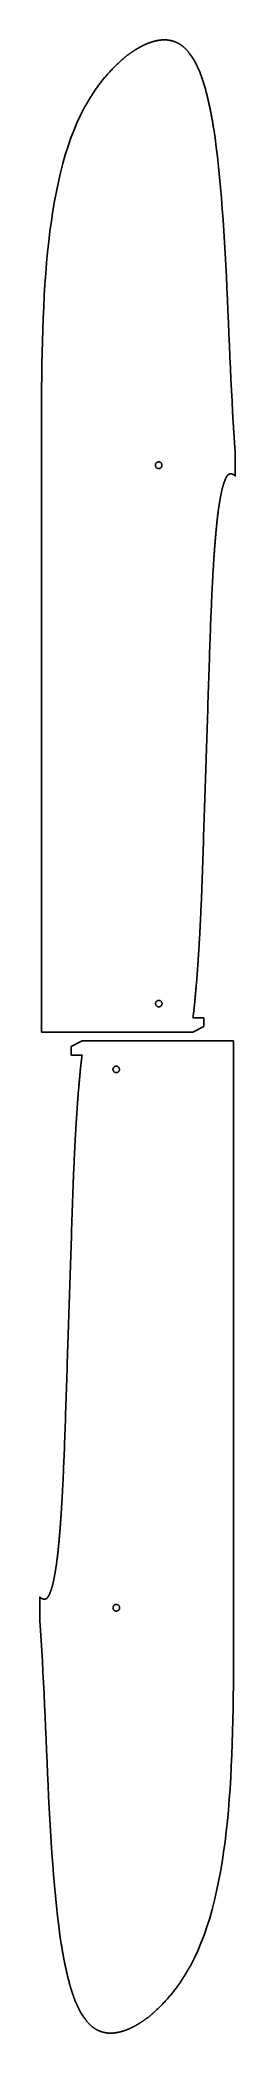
# Model space of a CAD drawing. Extents: x 0 to 91, y 0 to 925.
import ezdxf

# ---------------------------------------------------------------- set-up
doc = ezdxf.new("R2010")
doc.units = 0
doc.layers.get('0').update_dxf_attribs({"linetype": 'CONTINUOUS'})

msp = doc.modelspace()

# ---------------------------------------------------------------- linework, layer by layer
at = {"color": 0}
for points in [[(80.8096, 883.356), (81.4387, 879.144), (82.0274, 874.792), (82.5772, 870.307), (83.0907, 865.701), (83.5699, 860.981), (84.0169, 856.157), (84.4342, 851.239), (84.8236, 846.235), (85.1878, 841.156), (85.5285, 836.008), (85.8479, 830.804), (86.1486, 825.553), (86.4324, 820.261), (86.7017, 814.94), (86.9585, 809.599), (87.2051, 804.247), (87.4438, 798.893), (87.6764, 793.546), (87.9056, 788.217), (88.1332, 782.912), (88.3615, 777.644), (88.5928, 772.421), (88.8292, 767.251), (89.0726, 762.144), (89.3258, 757.111), (89.5906, 752.16), (89.869, 747.299), (90.1636, 742.537), (90.4764, 737.887), (90.8096, 733.356), (90.8096, 722.386), (90.7904, 722.401), (90.7712, 722.417), (90.7329, 722.446), (90.7139, 722.461), (90.6947, 722.475), (90.6756, 722.49), (90.6564, 722.506), (90.6372, 722.519), (90.5796, 722.564), (90.5411, 722.593), (90.5218, 722.608), (90.4832, 722.636), (90.4444, 722.665), (90.425, 722.679), (90.4056, 722.694), (90.3861, 722.708), (90.3665, 722.722), (90.3471, 722.736), (90.3275, 722.75), (90.3079, 722.764), (90.2882, 722.778), (90.2685, 722.792), (90.2488, 722.806), (90.229, 722.818), (90.2094, 722.832), (90.19, 722.844), (90.1703, 722.858), (90.1507, 722.871), (90.131, 722.883), (90.1111, 722.897), (90.0914, 722.91), (90.0714, 722.922), (90.0515, 722.935), (90.0315, 722.946), (90.0114, 722.958), (89.9913, 722.971), (89.971, 722.982), (89.9507, 722.994), (89.9303, 723.006), (89.9099, 723.017), (89.8893, 723.028), (89.8686, 723.039), (89.8479, 723.05), (89.8271, 723.061), (89.8061, 723.071), (89.7851, 723.082), (89.764, 723.092), (89.7428, 723.101), (89.7214, 723.111), (89.7, 723.121), (89.6785, 723.131), (89.6568, 723.139), (89.635, 723.149), (89.6131, 723.157), (89.591, 723.165), (89.5674, 723.175), (89.5435, 723.183), (89.5194, 723.192), (89.4953, 723.2), (89.471, 723.207), (89.4465, 723.215), (89.4221, 723.222), (89.3974, 723.229), (89.3726, 723.236), (89.3478, 723.243), (89.3228, 723.25), (89.2978, 723.256), (89.2726, 723.262), (89.2474, 723.268), (89.2219, 723.274), (89.1967, 723.281), (89.1711, 723.286), (89.1456, 723.292), (89.12, 723.296), (89.0943, 723.301), (89.0686, 723.307), (89.0428, 723.313), (89.0169, 723.317), (88.9911, 723.322), (88.9653, 723.326), (88.9393, 723.332), (88.9135, 723.336), (88.8874, 723.342), (88.8615, 723.346), (88.8096, 723.356), (88.7881, 723.354), (88.7453, 723.353), (88.7025, 723.35), (88.6811, 723.349), (88.6597, 723.347), (88.6385, 723.347), (88.6172, 723.346), (88.596, 723.344), (88.5747, 723.343), (88.5536, 723.34), (88.5325, 723.339), (88.5114, 723.338), (88.4904, 723.335), (88.4694, 723.333), (88.4486, 723.331), (88.4278, 723.328), (88.4071, 723.325), (88.3864, 723.322), (88.3658, 723.319), (88.3454, 723.317), (88.325, 723.313), (88.3047, 723.31), (88.2844, 723.306), (88.2644, 723.301), (88.2444, 723.297), (88.2244, 723.292), (88.2047, 723.287), (88.1851, 723.282), (88.1671, 723.276), (88.1493, 723.271), (88.1314, 723.265), (88.1137, 723.26), (88.0963, 723.253), (88.0787, 723.247), (88.0614, 723.24), (88.0442, 723.233), (88.0269, 723.226), (88.0099, 723.219), (87.9929, 723.213), (87.9761, 723.204), (87.9593, 723.196), (87.9428, 723.189), (87.9261, 723.181), (87.9097, 723.172), (87.8933, 723.164), (87.8771, 723.154), (87.861, 723.146), (87.845, 723.136), (87.829, 723.126), (87.8132, 723.118), (87.7975, 723.108), (87.7819, 723.099), (87.7664, 723.089), (87.751, 723.078), (87.7356, 723.068), (87.7204, 723.057), (87.7053, 723.047), (87.6903, 723.036), (87.6743, 723.025), (87.6585, 723.014), (87.6426, 723.001), (87.6269, 722.99), (87.6114, 722.978), (87.596, 722.965), (87.5806, 722.953), (87.5653, 722.94), (87.5501, 722.928), (87.535, 722.914), (87.5199, 722.901), (87.5047, 722.887), (87.4899, 722.874), (87.4749, 722.86), (87.4599, 722.846), (87.445, 722.832), (87.4301, 722.817), (87.4153, 722.801), (87.4004, 722.786), (87.3857, 722.771), (87.3708, 722.754), (87.356, 722.739), (87.3411, 722.722), (87.3263, 722.706), (87.3114, 722.688), (87.2964, 722.671), (87.2815, 722.653), (87.2664, 722.635), (87.2514, 722.615), (87.2362, 722.597), (87.2211, 722.578), (87.1993, 722.549), (87.1774, 722.519), (87.1553, 722.49), (87.1329, 722.458), (87.1106, 722.428), (87.0882, 722.394), (87.0656, 722.363), (87.0429, 722.328), (87.0203, 722.294), (86.9975, 722.26), (86.9747, 722.224), (86.9519, 722.188), (86.929, 722.151), (86.9063, 722.114), (86.8835, 722.078), (86.8606, 722.039), (86.8379, 722.001), (86.8153, 721.963), (86.7926, 721.924), (86.77, 721.885), (86.7476, 721.846), (86.7253, 721.806), (86.7031, 721.767), (86.681, 721.726), (86.659, 721.686), (86.6374, 721.646), (86.6157, 721.606), (86.5943, 721.565), (86.5732, 721.525), (86.5521, 721.485), (86.5314, 721.444), (86.5103, 721.404), (86.4894, 721.363), (86.469, 721.321), (86.4486, 721.281), (86.4286, 721.24), (86.4088, 721.199), (86.3892, 721.158), (86.3697, 721.117), (86.3506, 721.076), (86.3315, 721.036), (86.3126, 720.994), (86.294, 720.954), (86.2756, 720.914), (86.2571, 720.872), (86.2389, 720.832), (86.2207, 720.79), (86.2028, 720.749), (86.1849, 720.707), (86.1671, 720.667), (86.1493, 720.625), (86.1317, 720.582), (86.1142, 720.54), (86.0967, 720.499), (86.0792, 720.456), (86.0618, 720.412), (86.0443, 720.369), (86.0268, 720.326), (86.0094, 720.282), (85.9921, 720.239), (85.9746, 720.194), (85.9571, 720.15), (85.9361, 720.096), (85.9151, 720.042), (85.894, 719.986), (85.8729, 719.931), (85.8517, 719.875), (85.8304, 719.818), (85.809, 719.761), (85.7876, 719.704), (85.7664, 719.646), (85.7449, 719.588), (85.7233, 719.528), (85.7019, 719.468), (85.6803, 719.408), (85.6588, 719.347), (85.6372, 719.286), (85.6156, 719.225), (85.594, 719.162), (85.5725, 719.1), (85.5508, 719.037), (85.5293, 718.974), (85.5078, 718.91), (85.4862, 718.846), (85.4647, 718.782), (85.4433, 718.717), (85.4219, 718.65), (85.4006, 718.585), (85.3792, 718.518), (85.3579, 718.451), (85.3367, 718.383), (85.3156, 718.317), (85.2944, 718.249), (85.2681, 718.162), (85.2419, 718.076), (85.2158, 717.989), (85.1899, 717.901), (85.164, 717.813), (85.1383, 717.724), (85.1126, 717.635), (85.0871, 717.544), (85.0617, 717.454), (85.0364, 717.363), (85.0111, 717.271), (84.9861, 717.178), (84.9611, 717.085), (84.9361, 716.992), (84.9112, 716.897), (84.8865, 716.801), (84.8618, 716.706), (84.8372, 716.61), (84.8126, 716.512), (84.7882, 716.415), (84.7639, 716.317), (84.7396, 716.218), (84.7153, 716.118), (84.6911, 716.018), (84.6671, 715.917), (84.6429, 715.815), (84.619, 715.714), (84.595, 715.611), (84.5711, 715.507), (84.5474, 715.403), (84.5235, 715.299), (84.4958, 715.175), (84.4682, 715.051), (84.4407, 714.928), (84.4133, 714.803), (84.386, 714.676), (84.3586, 714.549), (84.3314, 714.421), (84.304, 714.292), (84.2769, 714.161), (84.2497, 714.031), (84.2228, 713.9), (84.1957, 713.767), (84.1689, 713.633), (84.1419, 713.499), (84.1151, 713.364), (84.0883, 713.228), (84.0617, 713.09), (84.035, 712.953), (84.0085, 712.814), (83.9819, 712.674), (83.9554, 712.533), (83.929, 712.392), (83.9028, 712.25), (83.8764, 712.106), (83.8501, 711.963), (83.824, 711.817), (83.7979, 711.671), (83.7718, 711.524), (83.7458, 711.376), (83.72, 711.228), (83.6885, 711.046), (83.6572, 710.863), (83.626, 710.678), (83.5947, 710.492), (83.5637, 710.306), (83.5328, 710.117), (83.5019, 709.926), (83.4711, 709.736), (83.4404, 709.544), (83.4099, 709.35), (83.3793, 709.156), (83.349, 708.96), (83.3188, 708.761), (83.2885, 708.563), (83.2583, 708.363), (83.2285, 708.162), (83.1985, 707.96), (83.1687, 707.756), (83.139, 707.55), (83.1094, 707.344), (83.08, 707.136), (83.0507, 706.928), (83.0214, 706.718), (82.9924, 706.507), (82.9633, 706.294), (82.9344, 706.081), (82.9056, 705.865), (82.8769, 705.65), (82.8485, 705.432), (82.82, 705.214), (82.7917, 704.994), (82.7575, 704.725), (82.7235, 704.456), (82.6896, 704.183), (82.6558, 703.91), (82.6224, 703.633), (82.589, 703.356), (82.5558, 703.076), (82.5229, 702.796), (82.4901, 702.512), (82.4574, 702.226), (82.4249, 701.939), (82.3925, 701.65), (82.3604, 701.36), (82.3283, 701.067), (82.2964, 700.771), (82.2647, 700.474), (82.2331, 700.174), (82.2017, 699.872), (82.1704, 699.568), (82.1392, 699.262), (82.1082, 698.954), (82.0772, 698.644), (82.0465, 698.332), (82.0158, 698.017), (81.9854, 697.699), (81.955, 697.379), (81.9247, 697.058), (81.8946, 696.733), (81.8646, 696.407), (81.8347, 696.078), (81.805, 695.747), (81.7674, 695.322), (81.7297, 694.893), (81.6925, 694.46), (81.6553, 694.024), (81.6183, 693.583), (81.5817, 693.14), (81.545, 692.693), (81.5086, 692.243), (81.4725, 691.789), (81.4365, 691.333), (81.4007, 690.874), (81.3651, 690.412), (81.3297, 689.949), (81.2944, 689.481), (81.2596, 689.012), (81.2247, 688.54), (81.1903, 688.067), (81.156, 687.592), (81.1218, 687.115), (81.0879, 686.636), (81.0543, 686.156), (81.0208, 685.674), (80.9876, 685.192), (80.9546, 684.707), (80.9219, 684.222), (80.8894, 683.736), (80.8571, 683.249), (80.8251, 682.761), (80.7933, 682.274), (80.7618, 681.786), (80.7306, 681.297), (80.6949, 680.733), (80.6594, 680.169), (80.6243, 679.604), (80.5894, 679.037), (80.5549, 678.468), (80.5204, 677.896), (80.4864, 677.321), (80.4524, 676.74), (80.4186, 676.156), (80.3851, 675.567), (80.3517, 674.971), (80.3183, 674.369), (80.2851, 673.761), (80.2521, 673.146), (80.219, 672.522), (80.186, 671.89), (80.1531, 671.249), (80.1201, 670.599), (80.0874, 669.938), (80.0543, 669.267), (80.0214, 668.583), (79.9883, 667.889), (79.9551, 667.182), (79.9219, 666.463), (79.8886, 665.728), (79.8551, 664.981), (79.8215, 664.219), (79.7878, 663.442), (79.7538, 662.649), (79.7196, 661.839), (79.6583, 660.36), (79.5963, 658.825), (79.5333, 657.236), (79.4697, 655.596), (79.4054, 653.906), (79.3403, 652.168), (79.2746, 650.385), (79.2083, 648.557), (79.1414, 646.689), (79.0739, 644.782), (79.0058, 642.839), (78.9374, 640.86), (78.8683, 638.849), (78.7989, 636.807), (78.7292, 634.738), (78.659, 632.642), (78.5885, 630.521), (78.5176, 628.379), (78.4464, 626.218), (78.3751, 624.039), (78.3036, 621.844), (78.2318, 619.637), (78.1599, 617.419), (78.0879, 615.192), (78.0158, 612.957), (77.9438, 610.719), (77.8715, 608.478), (77.7993, 606.236), (77.7272, 603.997), (77.6553, 601.761), (77.5833, 599.532), (77.5065, 597.156), (77.43, 594.79), (77.3536, 592.438), (77.2774, 590.096), (77.2014, 587.765), (77.1256, 585.446), (77.0499, 583.135), (76.9743, 580.835), (76.8989, 578.544), (76.8238, 576.262), (76.7486, 573.989), (76.6737, 571.724), (76.5989, 569.465), (76.5242, 567.215), (76.4497, 564.972), (76.3751, 562.735), (76.3008, 560.504), (76.2265, 558.279), (76.1524, 556.058), (76.0782, 553.843), (76.0042, 551.633), (75.9303, 549.426), (75.8564, 547.224), (75.7825, 545.024), (75.7087, 542.826), (75.635, 540.632), (75.5613, 538.439), (75.4875, 536.249), (75.4139, 534.06), (75.3403, 531.871), (75.2665, 529.682), (75.2343, 528.94), (75.2021, 528.199), (75.1699, 527.457), (75.1374, 526.714), (75.1049, 525.971), (75.0724, 525.229), (75.0394, 524.485), (75.0065, 523.742), (74.9733, 522.996), (74.9399, 522.251), (74.9061, 521.504), (74.8721, 520.757), (74.8378, 520.01), (74.8031, 519.26), (74.7679, 518.51), (74.7324, 517.758), (74.6964, 517.006), (74.66, 516.251), (74.6231, 515.496), (74.5856, 514.738), (74.5476, 513.979), (74.509, 513.218), (74.4697, 512.456), (74.43, 511.692), (74.3894, 510.925), (74.3483, 510.157), (74.3064, 509.386), (74.2638, 508.614), (74.2203, 507.839), (74.1761, 507.061), (74.1321, 506.299), (74.0874, 505.536), (74.0419, 504.769), (73.9957, 504.004), (73.9488, 503.236), (73.9011, 502.468), (73.8529, 501.7), (73.804, 500.933), (73.7547, 500.167), (73.7047, 499.401), (73.6542, 498.637), (73.6031, 497.875), (73.5515, 497.117), (73.4994, 496.36), (73.4471, 495.606), (73.3942, 494.856), (73.3408, 494.108), (73.2872, 493.367), (73.2332, 492.629), (73.1789, 491.897), (73.1243, 491.171), (73.0694, 490.45), (73.0142, 489.735), (72.9589, 489.026), (72.9033, 488.325), (72.8475, 487.632), (72.7917, 486.946), (72.7357, 486.268), (72.6796, 485.599), (72.6233, 484.939), (72.5843, 484.485), (72.5451, 484.036), (72.506, 483.592), (72.4669, 483.153), (72.4279, 482.718), (72.389, 482.29), (72.3501, 481.867), (72.3115, 481.45), (72.2731, 481.037), (72.2349, 480.633), (72.1967, 480.233), (72.159, 479.84), (72.1215, 479.454), (72.0843, 479.075), (72.0474, 478.703), (72.011, 478.338), (71.9749, 477.981), (71.9392, 477.629), (71.904, 477.286), (71.8692, 476.951), (71.835, 476.625), (71.8012, 476.307), (71.7681, 475.996), (71.7356, 475.694), (71.7036, 475.401), (71.6722, 475.117), (71.6417, 474.842), (71.6117, 474.576), (71.5824, 474.319), (71.554, 474.072), (71.5263, 473.836), (71.5125, 473.719), (71.4989, 473.606), (71.4856, 473.493), (71.4724, 473.385), (71.4593, 473.278), (71.4467, 473.172), (71.434, 473.071), (71.4215, 472.969), (71.4092, 472.872), (71.3971, 472.775), (71.3851, 472.681), (71.3733, 472.588), (71.3615, 472.496), (71.35, 472.407), (71.3386, 472.318), (71.3271, 472.232), (71.316, 472.146), (71.3049, 472.063), (71.2937, 471.979), (71.2828, 471.897), (71.2718, 471.815), (71.2611, 471.735), (71.2503, 471.656), (71.2396, 471.576), (71.2289, 471.499), (71.2183, 471.421), (71.2078, 471.343), (71.1972, 471.267), (71.1867, 471.19), (71.1761, 471.113), (71.1657, 471.036), (71.1611, 470.971), (76.1611, 470.971), (76.1611, 466.971), (71.1611, 464.356), (0.809517, 464.356), (0.809517, 752.178), (0.830458, 757.69), (0.866536, 763.183), (0.921007, 768.654), (0.996907, 774.099), (1.09744, 779.512), (1.22575, 784.892), (1.38493, 790.232), (1.57818, 795.529), (1.8086, 800.781), (2.07937, 805.982), (2.39361, 811.129), (2.7545, 816.218), (3.16521, 821.244), (3.62879, 826.204), (4.14844, 831.094), (4.72726, 835.911), (5.36849, 840.65), (6.07519, 845.306), (6.85058, 849.876), (7.69769, 854.357), (8.61979, 858.744), (9.61996, 863.033), (10.7013, 867.221), (11.8671, 871.303), (13.1204, 875.275), (14.4643, 879.133), (15.9021, 882.875), (17.4367, 886.496), (19.0715, 889.99), (20.8096, 893.356), (21.0399, 893.749), (21.2704, 894.143), (21.5014, 894.536), (21.7328, 894.931), (21.965, 895.324), (22.1981, 895.718), (22.4321, 896.111), (22.6674, 896.506), (22.9042, 896.899), (23.1424, 897.293), (23.3825, 897.686), (23.6244, 898.081), (23.8686, 898.474), (24.115, 898.868), (24.3639, 899.261), (24.6154, 899.656), (24.8697, 900.049), (25.1269, 900.443), (25.3875, 900.836), (25.6513, 901.231), (25.9186, 901.624), (26.1897, 902.018), (26.4646, 902.411), (26.7436, 902.806), (27.0267, 903.199), (27.3143, 903.593), (27.6064, 903.986), (27.9033, 904.381), (28.2051, 904.774), (28.5121, 905.168), (28.8292, 905.567), (29.1512, 905.967), (29.4781, 906.367), (29.809, 906.764), (30.1438, 907.161), (30.4819, 907.556), (30.8229, 907.949), (31.1667, 908.34), (31.5124, 908.728), (31.8599, 909.114), (32.2088, 909.496), (32.5583, 909.875), (32.9086, 910.25), (33.2587, 910.621), (33.6088, 910.986), (33.9578, 911.349), (34.3058, 911.704), (34.6522, 912.056), (34.9965, 912.4), (35.3385, 912.739), (35.6776, 913.071), (36.0135, 913.397), (36.3457, 913.715), (36.6738, 914.026), (36.9975, 914.331), (37.3163, 914.626), (37.6296, 914.913), (37.9372, 915.192), (38.2389, 915.461), (38.5339, 915.721), (38.8219, 915.971), (39.0004, 916.125), (39.1764, 916.275), (39.3501, 916.421), (39.5217, 916.564), (39.6913, 916.704), (39.8589, 916.842), (40.0247, 916.975), (40.189, 917.107), (40.3519, 917.236), (40.5133, 917.363), (40.6736, 917.486), (40.8329, 917.608), (40.9911, 917.728), (41.1486, 917.846), (41.3056, 917.961), (41.4618, 918.075), (41.6178, 918.188), (41.7735, 918.299), (41.929, 918.408), (42.0846, 918.518), (42.2403, 918.625), (42.3963, 918.732), (42.5528, 918.837), (42.7097, 918.943), (42.8674, 919.047), (43.026, 919.151), (43.1854, 919.256), (43.346, 919.358), (43.5079, 919.462), (43.6711, 919.567), (43.8358, 919.671), (44.0069, 919.778), (44.1796, 919.885), (44.3536, 919.992), (44.5292, 920.1), (44.706, 920.207), (44.8842, 920.314), (45.0636, 920.421), (45.2442, 920.528), (45.426, 920.633), (45.6089, 920.74), (45.7929, 920.844), (45.9779, 920.95), (46.1638, 921.054), (46.3507, 921.158), (46.5383, 921.261), (46.7269, 921.364), (46.9161, 921.465), (47.1062, 921.565), (47.2969, 921.665), (47.4882, 921.764), (47.6801, 921.863), (47.8725, 921.958), (48.0654, 922.054), (48.2587, 922.147), (48.4524, 922.24), (48.6464, 922.332), (48.8406, 922.422), (49.0351, 922.511), (49.2297, 922.597), (49.4246, 922.683), (49.6194, 922.767), (49.8065, 922.846), (49.9936, 922.922), (50.1807, 922.999), (50.3679, 923.072), (50.5551, 923.144), (50.7424, 923.215), (50.9296, 923.285), (51.1168, 923.353), (51.304, 923.418), (51.4914, 923.483), (51.6786, 923.546), (51.8658, 923.607), (52.0529, 923.667), (52.2401, 923.724), (52.4272, 923.779), (52.6142, 923.835), (52.8011, 923.887), (52.9881, 923.938), (53.1749, 923.988), (53.3615, 924.035), (53.5482, 924.081), (53.7347, 924.125), (53.9211, 924.168), (54.1074, 924.208), (54.2935, 924.247), (54.4796, 924.285), (54.6654, 924.319), (54.8511, 924.353), (55.0367, 924.385), (55.2219, 924.415), (55.4072, 924.443), (55.5771, 924.468), (55.7468, 924.49), (55.9161, 924.511), (56.0854, 924.532), (56.2543, 924.55), (56.4231, 924.565), (56.5914, 924.581), (56.7594, 924.593), (56.9272, 924.606), (57.0947, 924.615), (57.2617, 924.624), (57.4283, 924.629), (57.5946, 924.635), (57.7603, 924.637), (57.9257, 924.639), (58.0906, 924.639), (58.2549, 924.636), (58.4187, 924.632), (58.5821, 924.626), (58.7449, 924.619), (58.9071, 924.61), (59.0686, 924.599), (59.2297, 924.586), (59.39, 924.571), (59.5497, 924.554), (59.7087, 924.536), (59.8671, 924.515), (60.0247, 924.493), (60.1815, 924.469), (60.3378, 924.443), (60.4861, 924.417), (60.6337, 924.389), (60.7807, 924.358), (60.9269, 924.326), (61.0724, 924.293), (61.2171, 924.258), (61.3611, 924.221), (61.5042, 924.183), (61.6465, 924.143), (61.7882, 924.101), (61.9289, 924.058), (62.0689, 924.014), (62.2081, 923.969), (62.3463, 923.922), (62.4836, 923.874), (62.6203, 923.824), (62.7558, 923.772), (62.8907, 923.719), (63.0246, 923.665), (63.1575, 923.611), (63.2896, 923.554), (63.4207, 923.497), (63.551, 923.439), (63.6801, 923.379), (63.8085, 923.318), (63.9358, 923.257), (64.0621, 923.193), (64.1875, 923.129), (64.3118, 923.064), (64.4351, 922.999), (64.5575, 922.932), (64.6746, 922.867), (64.7908, 922.8), (64.9063, 922.732), (65.0208, 922.664), (65.1347, 922.594), (65.2479, 922.524), (65.3604, 922.451), (65.4722, 922.379), (65.5836, 922.304), (65.6944, 922.228), (65.8047, 922.151), (65.9146, 922.072), (66.024, 921.993), (66.1332, 921.911), (66.2419, 921.828), (66.3504, 921.743), (66.4587, 921.656), (66.5668, 921.568), (66.6749, 921.478), (66.7826, 921.386), (66.8904, 921.293), (66.9981, 921.197), (67.1058, 921.099), (67.2136, 921), (67.3215, 920.899), (67.4296, 920.794), (67.5379, 920.689), (67.6464, 920.581), (67.7551, 920.471), (67.8642, 920.358), (67.9735, 920.243), (68.1231, 920.083), (68.2732, 919.918), (68.4237, 919.75), (68.5747, 919.578), (68.726, 919.401), (68.8775, 919.221), (69.0292, 919.036), (69.181, 918.849), (69.3328, 918.657), (69.4846, 918.462), (69.6363, 918.262), (69.7878, 918.061), (69.939, 917.856), (70.09, 917.646), (70.2404, 917.435), (70.3904, 917.219), (70.54, 917.001), (70.6889, 916.779), (70.8371, 916.556), (70.9846, 916.328), (71.1311, 916.099), (71.2768, 915.865), (71.4217, 915.631), (71.5653, 915.393), (71.7079, 915.153), (71.8493, 914.91), (71.9894, 914.665), (72.1282, 914.418), (72.2657, 914.168), (72.4015, 913.917), (72.5618, 913.614), (72.72, 913.307), (72.876, 912.999), (73.0297, 912.688), (73.1814, 912.374), (73.331, 912.058), (73.4785, 911.739), (73.6238, 911.418), (73.7672, 911.096), (73.9085, 910.771), (74.0479, 910.443), (74.1853, 910.114), (74.3207, 909.783), (74.4542, 909.451), (74.5856, 909.117), (74.7153, 908.781), (74.8429, 908.443), (74.9688, 908.106), (75.0928, 907.765), (75.215, 907.424), (75.3353, 907.082), (75.4539, 906.739), (75.5707, 906.394), (75.6858, 906.05), (75.7992, 905.704), (75.9107, 905.358), (76.0207, 905.011), (76.129, 904.664), (76.2356, 904.317), (76.3406, 903.969), (76.4439, 903.621), (76.5435, 903.281), (76.6417, 902.939), (76.7383, 902.599), (76.8339, 902.257), (76.9279, 901.917), (77.0208, 901.575), (77.1125, 901.233), (77.2031, 900.892), (77.2925, 900.55), (77.381, 900.208), (77.4683, 899.867), (77.5547, 899.525), (77.6404, 899.182), (77.725, 898.84), (77.809, 898.497), (77.8921, 898.156), (77.9747, 897.813), (78.0565, 897.469), (78.1378, 897.128), (78.2185, 896.785), (78.2986, 896.442), (78.3783, 896.099), (78.4578, 895.756), (78.5367, 895.412), (78.6154, 895.071), (78.6939, 894.728), (78.7722, 894.385), (78.8503, 894.042), (78.9283, 893.699), (79.0063, 893.356), (79.0717, 893.039), (79.1365, 892.722), (79.2011, 892.403), (79.2654, 892.083), (79.3292, 891.762), (79.3926, 891.44), (79.4557, 891.117), (79.5183, 890.792), (79.5807, 890.465), (79.6426, 890.139), (79.7043, 889.811), (79.7656, 889.481), (79.8264, 889.15), (79.8869, 888.818), (79.9472, 888.486), (80.0069, 888.151), (80.0665, 887.817), (80.1256, 887.481), (80.1844, 887.142), (80.2429, 886.804), (80.301, 886.464), (80.3588, 886.122), (80.4163, 885.781), (80.4735, 885.438), (80.5303, 885.093), (80.5867, 884.747), (80.6429, 884.401), (80.6988, 884.054), (80.7543, 883.706), (80.8096, 883.356)], [(55.2475, 725.769), (55.2078, 725.769), (55.089, 725.778), (54.9351, 725.8), (54.7865, 725.839), (54.6442, 725.89), (54.5086, 725.956), (54.3808, 726.033), (54.2615, 726.124), (54.1514, 726.224), (54.0514, 726.333), (53.9622, 726.453), (53.8846, 726.581), (53.8193, 726.715), (53.7671, 726.858), (53.7289, 727.007), (53.7054, 727.161), (53.6975, 727.279), (53.6975, 727.319), (53.6975, 727.358), (53.7054, 727.478), (53.7289, 727.632), (53.7671, 727.781), (53.8193, 727.922), (53.8846, 728.058), (53.9622, 728.186), (54.0514, 728.306), (54.1514, 728.415), (54.2615, 728.515), (54.3808, 728.604), (54.5086, 728.682), (54.6442, 728.747), (54.7865, 728.8), (54.9351, 728.838), (55.089, 728.861), (55.2078, 728.869), (55.2475, 728.869), (55.2871, 728.869), (55.406, 728.861), (55.5599, 728.838), (55.7083, 728.8), (55.8508, 728.747), (55.9863, 728.682), (56.114, 728.604), (56.2333, 728.515), (56.3435, 728.415), (56.4435, 728.306), (56.5328, 728.186), (56.6104, 728.058), (56.6756, 727.922), (56.7278, 727.781), (56.766, 727.632), (56.7894, 727.478), (56.7975, 727.358), (56.7975, 727.319), (56.7975, 727.279), (56.7894, 727.161), (56.766, 727.007), (56.7278, 726.858), (56.6756, 726.715), (56.6104, 726.581), (56.5328, 726.453), (56.4435, 726.333), (56.3435, 726.224), (56.2333, 726.124), (56.114, 726.033), (55.9863, 725.956), (55.8508, 725.89), (55.7083, 725.839), (55.5599, 725.8), (55.406, 725.778), (55.2871, 725.769), (55.2475, 725.769)], [(55.3096, 476.081), (55.2711, 476.081), (55.1561, 476.089), (55.0072, 476.111), (54.8635, 476.149), (54.7256, 476.199), (54.5944, 476.262), (54.4708, 476.338), (54.3554, 476.424), (54.2487, 476.521), (54.1521, 476.626), (54.0657, 476.743), (53.9906, 476.867), (53.9274, 476.997), (53.8769, 477.135), (53.84, 477.279), (53.8172, 477.428), (53.8096, 477.543), (53.8096, 477.581), (53.8096, 477.619), (53.8172, 477.735), (53.84, 477.883), (53.8769, 478.028), (53.9274, 478.165), (53.9906, 478.296), (54.0657, 478.419), (54.1521, 478.535), (54.2487, 478.642), (54.3554, 478.739), (54.4708, 478.825), (54.5944, 478.9), (54.7256, 478.964), (54.8635, 479.014), (55.0072, 479.05), (55.1561, 479.074), (55.2711, 479.081), (55.3096, 479.081), (55.3478, 479.081), (55.4628, 479.074), (55.6118, 479.05), (55.7556, 479.014), (55.8933, 478.964), (56.0244, 478.9), (56.1482, 478.825), (56.2636, 478.739), (56.3701, 478.642), (56.4669, 478.535), (56.5533, 478.419), (56.6285, 478.296), (56.6917, 478.165), (56.7421, 478.028), (56.779, 477.883), (56.8018, 477.735), (56.8096, 477.619), (56.8096, 477.581), (56.8096, 477.543), (56.8018, 477.428), (56.779, 477.279), (56.7421, 477.135), (56.6917, 476.997), (56.6285, 476.867), (56.5533, 476.743), (56.4669, 476.626), (56.3701, 476.521), (56.2636, 476.424), (56.1482, 476.338), (56.0244, 476.262), (55.8933, 476.199), (55.7556, 476.149), (55.6118, 476.111), (55.4628, 476.089), (55.3478, 476.081), (55.3096, 476.081)], [(10, 41.2904), (9.37067, 45.5017), (8.78217, 49.8539), (8.23232, 54.3381), (7.71886, 58.9446), (7.23969, 63.6644), (6.79254, 68.4882), (6.37532, 73.4065), (5.98579, 78.4104), (5.62181, 83.4901), (5.28108, 88.6368), (4.96153, 93.841), (4.66097, 99.0932), (4.37711, 104.384), (4.10792, 109.705), (3.85101, 115.047), (3.60444, 120.399), (3.36583, 125.753), (3.13308, 131.099), (2.90397, 136.429), (2.67632, 141.733), (2.44797, 147.001), (2.21674, 152.225), (1.98042, 157.394), (1.73676, 162.5), (1.48372, 167.535), (1.21902, 172.486), (0.940483, 177.347), (0.645887, 182.108), (0.333171, 186.758), (0, 191.29), (0, 202.26), (0.019097, 202.244), (0.038249, 202.229), (0.057346, 202.215), (0.076497, 202.2), (0.095649, 202.185), (0.133952, 202.156), (0.172254, 202.126), (0.191461, 202.111), (0.210667, 202.096), (0.229872, 202.082), (0.249132, 202.067), (0.268392, 202.053), (0.287706, 202.038), (0.306967, 202.024), (0.326335, 202.008), (0.345649, 201.994), (0.365072, 201.981), (0.38444, 201.967), (0.403917, 201.951), (0.423394, 201.938), (0.442871, 201.924), (0.462403, 201.91), (0.481987, 201.896), (0.501628, 201.882), (0.521268, 201.868), (0.540961, 201.854), (0.56071, 201.84), (0.580513, 201.826), (0.600043, 201.814), (0.619575, 201.8), (0.63916, 201.788), (0.658854, 201.775), (0.678549, 201.761), (0.698351, 201.749), (0.718153, 201.736), (0.738064, 201.724), (0.757975, 201.711), (0.777994, 201.7), (0.798122, 201.688), (0.818251, 201.675), (0.838488, 201.664), (0.858832, 201.651), (0.879232, 201.64), (0.899685, 201.629), (0.920247, 201.618), (0.940864, 201.607), (0.961643, 201.596), (0.982476, 201.585), (1.00336, 201.575), (1.02441, 201.564), (1.04552, 201.554), (1.06673, 201.544), (1.08811, 201.535), (1.10954, 201.525), (1.13108, 201.515), (1.15272, 201.506), (1.17453, 201.497), (1.1964, 201.489), (1.21843, 201.481), (1.24219, 201.471), (1.26606, 201.462), (1.29004, 201.454), (1.31424, 201.446), (1.33849, 201.439), (1.3629, 201.431), (1.38742, 201.424), (1.41211, 201.417), (1.43685, 201.41), (1.46175, 201.403), (1.48671, 201.396), (1.51178, 201.39), (1.53689, 201.383), (1.56218, 201.378), (1.58751, 201.371), (1.6129, 201.365), (1.6384, 201.36), (1.6639, 201.354), (1.68951, 201.349), (1.71522, 201.344), (1.74094, 201.339), (1.76671, 201.333), (1.79249, 201.329), (1.81836, 201.324), (1.84424, 201.319), (1.87017, 201.314), (1.89611, 201.31), (1.92204, 201.304), (1.97401, 201.296), (2, 201.29), (2.04286, 201.293), (2.06424, 201.293), (2.08567, 201.294), (2.10704, 201.296), (2.12842, 201.297), (2.14974, 201.297), (2.17106, 201.299), (2.19233, 201.3), (2.21354, 201.301), (2.23475, 201.303), (2.25592, 201.304), (2.27701, 201.307), (2.29807, 201.308), (2.31907, 201.311), (2.34, 201.313), (2.36083, 201.315), (2.38167, 201.318), (2.4024, 201.319), (2.42307, 201.322), (2.44362, 201.326), (2.46408, 201.329), (2.48449, 201.333), (2.50478, 201.336), (2.52501, 201.34), (2.54508, 201.344), (2.56511, 201.349), (2.58496, 201.354), (2.60476, 201.358), (2.6244, 201.364), (2.64236, 201.369), (2.66026, 201.375), (2.67806, 201.381), (2.69569, 201.386), (2.71326, 201.392), (2.73074, 201.399), (2.7481, 201.406), (2.7654, 201.413), (2.78256, 201.419), (2.79958, 201.426), (2.81657, 201.433), (2.83339, 201.442), (2.85015, 201.449), (2.86681, 201.457), (2.88336, 201.465), (2.89979, 201.474), (2.91613, 201.482), (2.93235, 201.492), (2.94846, 201.5), (2.96451, 201.51), (2.98047, 201.518), (2.99625, 201.528), (3.01199, 201.538), (3.02761, 201.547), (3.04312, 201.557), (3.05854, 201.568), (3.07389, 201.578), (3.08908, 201.587), (3.10422, 201.599), (3.11919, 201.61), (3.13519, 201.621), (3.1511, 201.632), (3.16683, 201.644), (3.18251, 201.656), (3.19803, 201.668), (3.21349, 201.681), (3.22889, 201.693), (3.24419, 201.706), (3.25944, 201.718), (3.27458, 201.731), (3.28965, 201.744), (3.30474, 201.758), (3.31972, 201.772), (3.33469, 201.786), (3.34961, 201.8), (3.36447, 201.814), (3.37935, 201.829), (3.39421, 201.844), (3.40901, 201.86), (3.42383, 201.875), (3.43869, 201.89), (3.4535, 201.907), (3.46838, 201.924), (3.48324, 201.94), (3.49815, 201.957), (3.51307, 201.975), (3.52806, 201.993), (3.54308, 202.011), (3.55811, 202.031), (3.57324, 202.049), (3.58843, 202.068), (3.61025, 202.097), (3.63222, 202.126), (3.65429, 202.156), (3.67654, 202.186), (3.69889, 202.218), (3.72136, 202.25), (3.74393, 202.283), (3.76654, 202.317), (3.78922, 202.351), (3.81201, 202.386), (3.83479, 202.422), (3.85758, 202.458), (3.88043, 202.494), (3.90326, 202.531), (3.92606, 202.568), (3.94883, 202.606), (3.97163, 202.644), (3.99431, 202.683), (4.01693, 202.722), (4.03944, 202.761), (4.0619, 202.8), (4.08421, 202.84), (4.10644, 202.879), (4.12853, 202.919), (4.15044, 202.96), (4.17219, 203), (4.19379, 203.04), (4.21517, 203.081), (4.23639, 203.121), (4.25738, 203.161), (4.2781, 203.201), (4.29921, 203.242), (4.31999, 203.283), (4.34056, 203.324), (4.36083, 203.365), (4.38092, 203.406), (4.40076, 203.447), (4.42036, 203.487), (4.43978, 203.528), (4.45899, 203.569), (4.47797, 203.61), (4.49681, 203.65), (4.51551, 203.692), (4.53401, 203.732), (4.5524, 203.774), (4.57064, 203.814), (4.58871, 203.856), (4.60672, 203.897), (4.62462, 203.938), (4.64242, 203.979), (4.6601, 204.021), (4.67774, 204.063), (4.69532, 204.106), (4.71283, 204.147), (4.73031, 204.19), (4.74778, 204.233), (4.76519, 204.276), (4.78261, 204.319), (4.80003, 204.362), (4.81749, 204.407), (4.8349, 204.451), (4.85243, 204.496), (4.87337, 204.55), (4.89437, 204.604), (4.91542, 204.66), (4.93658, 204.715), (4.95779, 204.771), (4.97906, 204.828), (5.00038, 204.885), (5.02175, 204.942), (5.04318, 205), (5.06467, 205.058), (5.08615, 205.118), (5.10764, 205.178), (5.12918, 205.237), (5.15072, 205.299), (5.17231, 205.36), (5.19385, 205.421), (5.21544, 205.483), (5.23703, 205.546), (5.25857, 205.608), (5.28017, 205.671), (5.30171, 205.735), (5.32319, 205.8), (5.34467, 205.864), (5.36615, 205.929), (5.38758, 205.994), (5.40896, 206.061), (5.43028, 206.128), (5.45156, 206.194), (5.47276, 206.261), (5.49393, 206.329), (5.51503, 206.397), (5.54135, 206.483), (5.56754, 206.569), (5.59364, 206.657), (5.61963, 206.744), (5.64546, 206.832), (5.67122, 206.921), (5.69683, 207.011), (5.72239, 207.101), (5.74778, 207.192), (5.77311, 207.283), (5.79833, 207.375), (5.82346, 207.468), (5.84847, 207.561), (5.87343, 207.654), (5.89828, 207.749), (5.92301, 207.844), (5.94769, 207.94), (5.97228, 208.036), (5.99681, 208.133), (6.02126, 208.231), (6.04563, 208.329), (6.06993, 208.428), (6.09418, 208.528), (6.11838, 208.628), (6.14247, 208.728), (6.1665, 208.831), (6.19054, 208.932), (6.21446, 209.035), (6.23839, 209.139), (6.26221, 209.243), (6.28603, 209.347), (6.31364, 209.469), (6.34119, 209.593), (6.36871, 209.718), (6.39615, 209.843), (6.42356, 209.969), (6.4509, 210.097), (6.47819, 210.225), (6.50543, 210.354), (6.53256, 210.483), (6.55968, 210.615), (6.58675, 210.746), (6.61372, 210.879), (6.64068, 211.013), (6.66754, 211.147), (6.69433, 211.282), (6.72108, 211.418), (6.74778, 211.556), (6.77447, 211.693), (6.801, 211.832), (6.82753, 211.972), (6.854, 212.112), (6.88043, 212.254), (6.90679, 212.396), (6.93306, 212.539), (6.95931, 212.683), (6.98546, 212.829), (7.01156, 212.975), (7.03765, 213.122), (7.06364, 213.269), (7.08957, 213.418), (7.12099, 213.6), (7.15229, 213.783), (7.18354, 213.968), (7.21468, 214.154), (7.24576, 214.34), (7.27669, 214.529), (7.30757, 214.718), (7.33837, 214.91), (7.36903, 215.101), (7.39963, 215.296), (7.43012, 215.49), (7.4605, 215.686), (7.49083, 215.883), (7.521, 216.082), (7.55111, 216.282), (7.58111, 216.483), (7.611, 216.686), (7.64079, 216.89), (7.67046, 217.094), (7.70003, 217.301), (7.72949, 217.508), (7.75885, 217.718), (7.78803, 217.928), (7.81717, 218.139), (7.84619, 218.351), (7.87511, 218.565), (7.90386, 218.781), (7.93257, 218.996), (7.9611, 219.214), (7.98953, 219.432), (8.01785, 219.651), (8.05203, 219.921), (8.0861, 220.19), (8.11996, 220.462), (8.1536, 220.736), (8.18713, 221.013), (8.22043, 221.29), (8.25364, 221.569), (8.28663, 221.85), (8.31944, 222.133), (8.35211, 222.419), (8.3846, 222.706), (8.41694, 222.996), (8.44917, 223.286), (8.48118, 223.579), (8.51307, 223.875), (8.54482, 224.172), (8.57639, 224.472), (8.60786, 224.774), (8.63917, 225.078), (8.67031, 225.383), (8.70133, 225.692), (8.73226, 226.001), (8.76297, 226.314), (8.79362, 226.629), (8.82411, 226.946), (8.85449, 227.265), (8.88471, 227.588), (8.91487, 227.912), (8.94488, 228.239), (8.97478, 228.568), (9.0045, 228.899), (9.04221, 229.324), (9.07969, 229.753), (9.11703, 230.186), (9.15419, 230.622), (9.19114, 231.063), (9.22792, 231.506), (9.26449, 231.953), (9.30083, 232.403), (9.33708, 232.856), (9.37304, 233.313), (9.40886, 233.771), (9.44444, 234.233), (9.47982, 234.697), (9.51497, 235.164), (9.54997, 235.633), (9.58475, 236.106), (9.61925, 236.578), (9.6536, 237.054), (9.68772, 237.531), (9.72157, 238.01), (9.75521, 238.49), (9.78868, 238.971), (9.82189, 239.454), (9.85482, 239.939), (9.88758, 240.424), (9.92008, 240.91), (9.95231, 241.396), (9.98438, 241.883), (10.0161, 242.372), (10.0476, 242.86), (10.0789, 243.349), (10.1147, 243.911), (10.1501, 244.475), (10.1852, 245.04), (10.2201, 245.608), (10.2547, 246.178), (10.2891, 246.75), (10.3232, 247.325), (10.3571, 247.906), (10.3908, 248.489), (10.4244, 249.079), (10.4578, 249.674), (10.4912, 250.275), (10.5244, 250.883), (10.5575, 251.5), (10.5905, 252.124), (10.6234, 252.756), (10.6564, 253.396), (10.6893, 254.047), (10.7222, 254.708), (10.7552, 255.379), (10.7881, 256.063), (10.8212, 256.757), (10.8543, 257.464), (10.8875, 258.183), (10.9208, 258.917), (10.9543, 259.665), (10.988, 260.426), (11.0217, 261.204), (11.0557, 261.997), (11.0899, 262.806), (11.1512, 264.286), (11.2133, 265.819), (11.2761, 267.408), (11.3397, 269.05), (11.4041, 270.74), (11.4691, 272.478), (11.5348, 274.261), (11.6012, 276.089), (11.6681, 277.957), (11.7356, 279.864), (11.8036, 281.807), (11.8721, 283.786), (11.9411, 285.797), (12.0105, 287.839), (12.0803, 289.908), (12.1506, 292.004), (12.2211, 294.125), (12.2919, 296.267), (12.3631, 298.428), (12.4344, 300.607), (12.506, 302.801), (12.5777, 305.008), (12.6496, 307.226), (12.7216, 309.454), (12.7937, 311.688), (12.8658, 313.926), (12.938, 316.168), (13.0101, 318.41), (13.0823, 320.649), (13.1542, 322.885), (13.2261, 325.114), (13.303, 327.49), (13.3795, 329.856), (13.4559, 332.208), (13.5321, 334.55), (13.6081, 336.881), (13.684, 339.2), (13.7597, 341.51), (13.8352, 343.811), (13.9106, 346.101), (13.9858, 348.383), (14.0608, 350.657), (14.1358, 352.922), (14.2106, 355.181), (14.2853, 357.431), (14.3599, 359.674), (14.4343, 361.911), (14.5088, 364.142), (14.5829, 366.367), (14.6571, 368.588), (14.7313, 370.803), (14.8053, 373.013), (14.8792, 375.219), (14.9532, 377.422), (15.0269, 379.622), (15.1008, 381.819), (15.1746, 384.014), (15.2483, 386.206), (15.3219, 388.397), (15.3956, 390.586), (15.4693, 392.775), (15.5429, 394.964), (15.5751, 395.706), (15.6074, 396.447), (15.6397, 397.189), (15.6721, 397.932), (15.7046, 398.674), (15.7372, 399.417), (15.77, 400.161), (15.8029, 400.904), (15.8361, 401.649), (15.8696, 402.394), (15.9033, 403.14), (15.9374, 403.888), (15.9718, 404.636), (16.0065, 405.385), (16.0417, 406.136), (16.0771, 406.888), (16.1131, 407.64), (16.1496, 408.394), (16.1865, 409.15), (16.2239, 409.907), (16.2619, 410.667), (16.3006, 411.428), (16.3397, 412.19), (16.3796, 412.954), (16.42, 413.721), (16.4612, 414.489), (16.5031, 415.26), (16.5457, 416.032), (16.5892, 416.807), (16.6335, 417.585), (16.6774, 418.346), (16.7221, 419.11), (16.7676, 419.875), (16.8139, 420.642), (16.8608, 421.41), (16.9083, 422.178), (16.9565, 422.944), (17.0054, 423.713), (17.0549, 424.479), (17.1049, 425.244), (17.1553, 426.008), (17.2064, 426.769), (17.2579, 427.529), (17.31, 428.286), (17.3625, 429.04), (17.4154, 429.79), (17.4686, 430.536), (17.5224, 431.279), (17.5762, 432.017), (17.6306, 432.749), (17.6853, 433.475), (17.7401, 434.196), (17.7953, 434.911), (17.8507, 435.619), (17.9063, 436.321), (17.9619, 437.014), (18.0178, 437.7), (18.0739, 438.378), (18.13, 439.047), (18.1861, 439.707), (18.2253, 440.161), (18.2644, 440.61), (18.3035, 441.054), (18.3425, 441.493), (18.3815, 441.926), (18.4206, 442.356), (18.4593, 442.779), (18.4979, 443.196), (18.5364, 443.607), (18.5747, 444.013), (18.6128, 444.412), (18.6506, 444.804), (18.6881, 445.19), (18.7251, 445.569), (18.7621, 445.943), (18.7986, 446.308), (18.8346, 446.665), (18.8703, 447.017), (18.9056, 447.358), (18.9403, 447.693), (18.9746, 448.021), (19.0082, 448.339), (19.0414, 448.65), (19.0739, 448.951), (19.106, 449.244), (19.1372, 449.529), (19.1679, 449.804), (19.1978, 450.069), (19.2271, 450.326), (19.2556, 450.572), (19.2832, 450.81), (19.2971, 450.926), (19.3106, 451.04), (19.3239, 451.153), (19.3371, 451.261), (19.3501, 451.368), (19.3629, 451.472), (19.3756, 451.575), (19.3879, 451.675), (19.4003, 451.774), (19.4124, 451.871), (19.4243, 451.965), (19.4363, 452.058), (19.4479, 452.149), (19.4596, 452.239), (19.471, 452.326), (19.4824, 452.414), (19.4936, 452.5), (19.5047, 452.583), (19.5158, 452.667), (19.5268, 452.749), (19.5376, 452.831), (19.5485, 452.911), (19.5592, 452.99), (19.5699, 453.069), (19.5806, 453.147), (19.5911, 453.225), (19.6017, 453.303), (19.6124, 453.379), (19.6228, 453.456), (19.6333, 453.532), (19.6439, 453.608), (19.6483, 453.674), (14.6483, 453.674), (14.6483, 457.674), (19.6483, 460.29), (90, 460.29), (90, 172.468), (89.979, 166.956), (89.9429, 161.462), (89.8885, 155.992), (89.8126, 150.547), (89.7121, 145.133), (89.5837, 139.754), (89.4246, 134.414), (89.2314, 129.116), (89.001, 123.865), (88.7301, 118.663), (88.4158, 113.516), (88.055, 108.428), (87.6443, 103.401), (87.1807, 98.4408), (86.6611, 93.5506), (86.0822, 88.7342), (85.441, 83.996), (84.7343, 79.3396), (83.9589, 74.7692), (83.1118, 70.2885), (82.1897, 65.9015), (81.1896, 61.6124), (80.1082, 57.4249), (78.9424, 53.3429), (77.6892, 49.3706), (76.3453, 45.5118), (74.9075, 41.7704), (73.3728, 38.1504), (71.7381, 34.6558), (70, 31.2904), (69.7696, 30.8968), (69.539, 30.5029), (69.3081, 30.1093), (69.0767, 29.7156), (68.8444, 29.3218), (68.6115, 28.9281), (68.3774, 28.5343), (68.1421, 28.1406), (67.9054, 27.7468), (67.6671, 27.3531), (67.4269, 26.9593), (67.185, 26.5657), (66.9408, 26.1719), (66.6944, 25.7782), (66.4456, 25.3844), (66.1942, 24.9907), (65.9397, 24.5969), (65.6825, 24.2032), (65.4219, 23.8094), (65.1582, 23.4157), (64.8908, 23.0219), (64.6199, 22.6282), (64.3449, 22.2344), (64.066, 21.8407), (63.7828, 21.4469), (63.4953, 21.0532), (63.2031, 20.6594), (62.9063, 20.2657), (62.6044, 19.8719), (62.2975, 19.4782), (61.9804, 19.0782), (61.6582, 18.6786), (61.3315, 18.2796), (61.0006, 17.8815), (60.6657, 17.4849), (60.3276, 17.0897), (59.9865, 16.6965), (59.6429, 16.3056), (59.2971, 15.9172), (58.9496, 15.5317), (58.6008, 15.1493), (58.2511, 14.7706), (57.901, 14.3957), (57.5507, 14.025), (57.2008, 13.6589), (56.8517, 13.2974), (56.5038, 12.9412), (56.1574, 12.5905), (55.8131, 12.2454), (55.471, 11.9066), (55.1319, 11.5742), (54.7961, 11.2485), (54.4639, 10.9298), (54.1357, 10.6187), (53.8121, 10.3151), (53.4933, 10.0198), (53.1799, 9.73253), (52.8722, 9.45421), (52.5707, 9.18479), (52.2757, 8.92469), (51.9875, 8.67415), (51.809, 8.52083), (51.6331, 8.3711), (51.4593, 8.22461), (51.2878, 8.08149), (51.1183, 7.9414), (50.9507, 7.80436), (50.7847, 7.67025), (50.6204, 7.53874), (50.4576, 7.40994), (50.2961, 7.28353), (50.1358, 7.1595), (49.9767, 7.03776), (49.8183, 6.91808), (49.6608, 6.80024), (49.504, 6.68435), (49.3476, 6.57021), (49.1917, 6.45757), (49.0361, 6.34646), (48.8806, 6.23654), (48.725, 6.12804), (48.5692, 6.0204), (48.4132, 5.91385), (48.2568, 5.80806), (48.0997, 5.70281), (47.9421, 5.59831), (47.7836, 5.49414), (47.624, 5.39031), (47.4635, 5.28668), (47.3017, 5.18294), (47.1383, 5.07921), (46.9738, 4.97537), (46.8026, 4.86817), (46.63, 4.76085), (46.4558, 4.65354), (46.2804, 4.54622), (46.1035, 4.43892), (45.9254, 4.33192), (45.746, 4.22493), (45.5653, 4.11838), (45.3835, 4.01193), (45.2006, 3.90603), (45.0167, 3.80057), (44.8317, 3.69553), (44.6457, 3.59115), (44.4589, 3.48742), (44.2711, 3.38433), (44.0826, 3.28201), (43.8933, 3.18044), (43.7033, 3.07975), (43.5126, 2.98004), (43.3212, 2.88129), (43.1294, 2.78375), (42.9369, 2.68718), (42.7442, 2.59179), (42.5508, 2.49772), (42.3571, 2.40483), (42.1632, 2.31347), (41.9689, 2.22342), (41.7744, 2.13499), (41.5797, 2.04796), (41.3849, 1.96257), (41.19, 1.8789), (41.0031, 1.80012), (40.816, 1.7231), (40.6288, 1.64735), (40.4417, 1.57335), (40.2544, 1.50097), (40.0672, 1.43013), (39.8799, 1.36089), (39.6926, 1.29329), (39.5054, 1.22721), (39.3182, 1.16287), (39.131, 1.10015), (38.9437, 1.03906), (38.7565, 0.979601), (38.5694, 0.921767), (38.3824, 0.865668), (38.1953, 0.811199), (38.0083, 0.758464), (37.8214, 0.707465), (37.6347, 0.658203), (37.4479, 0.61046), (37.2613, 0.564561), (37.0749, 0.5204), (36.8883, 0.477974), (36.7021, 0.437283), (36.516, 0.398329), (36.33, 0.361219), (36.1442, 0.325738), (35.9583, 0.292101), (35.7728, 0.260308), (35.5875, 0.230251), (35.4022, 0.202149), (35.2324, 0.177843), (35.0628, 0.155057), (34.8933, 0.133898), (34.7242, 0.114258), (34.5551, 0.096354), (34.3864, 0.07997), (34.2181, 0.065104), (34.05, 0.051975), (33.8822, 0.040473), (33.7149, 0.030599), (33.5478, 0.022461), (33.3812, 0.015951), (33.215, 0.011176), (33.0492, 0.00803), (32.8839, 0.006727), (32.719, 0.007161), (32.5546, 0.009223), (32.3907, 0.013021), (32.2275, 0.018772), (32.0647, 0.026259), (31.9025, 0.035482), (31.7408, 0.046549), (31.5799, 0.059462), (31.4194, 0.074219), (31.2597, 0.09082), (31.1007, 0.109267), (30.9425, 0.129557), (30.7847, 0.15191), (30.6279, 0.175999), (30.4718, 0.202149), (30.3233, 0.228842), (30.1757, 0.257269), (30.0288, 0.287326), (29.8825, 0.319228), (29.7371, 0.352756), (29.5924, 0.387804), (29.4485, 0.424479), (29.3053, 0.462782), (29.1629, 0.502604), (29.0214, 0.544054), (28.8806, 0.586806), (28.7406, 0.631076), (28.6015, 0.676867), (28.4633, 0.724067), (28.3258, 0.772461), (28.1893, 0.822374), (28.0536, 0.873589), (27.9189, 0.926107), (27.785, 0.979818), (27.6519, 1.03483), (27.5199, 1.09104), (27.3888, 1.14844), (27.2586, 1.20692), (27.1293, 1.2666), (27.001, 1.32737), (26.8738, 1.38921), (26.7474, 1.45226), (26.6221, 1.51606), (26.4976, 1.58106), (26.3743, 1.64692), (26.2519, 1.71376), (26.1349, 1.77919), (26.0187, 1.8456), (25.9033, 1.91297), (25.7888, 1.98144), (25.6749, 2.05111), (25.5617, 2.12175), (25.4492, 2.19368), (25.3372, 2.26693), (25.2258, 2.34136), (25.1151, 2.4171), (25.0047, 2.49447), (24.8949, 2.57303), (24.7854, 2.6531), (24.6764, 2.73481), (24.5675, 2.81803), (24.459, 2.903), (24.3507, 2.98947), (24.2426, 3.07781), (24.1347, 3.16775), (24.0268, 3.25956), (23.9192, 3.35331), (23.8114, 3.44879), (23.7036, 3.54644), (23.5958, 3.64594), (23.4879, 3.7475), (23.3799, 3.85113), (23.2717, 3.95692), (23.1632, 4.065), (23.0544, 4.17524), (22.9454, 4.28776), (22.836, 4.40256), (22.6864, 4.56272), (22.5362, 4.72711), (22.3857, 4.89551), (22.2347, 5.06803), (22.0835, 5.24447), (21.9319, 5.42492), (21.7803, 5.60906), (21.6285, 5.79699), (21.4767, 5.98861), (21.3249, 6.18381), (21.1732, 6.38249), (21.0217, 6.58475), (20.8706, 6.79025), (20.7196, 6.99914), (20.569, 7.21115), (20.419, 7.42632), (20.2696, 7.64475), (20.1206, 7.866), (19.9725, 8.09017), (19.825, 8.31739), (19.6783, 8.54719), (19.5326, 8.77983), (19.3879, 9.01497), (19.2442, 9.25282), (19.1017, 9.49317), (18.9603, 9.73579), (18.82, 9.98079), (18.6813, 10.2281), (18.5439, 10.4775), (18.4079, 10.7291), (18.2476, 11.0321), (18.0896, 11.338), (17.9336, 11.6466), (17.7797, 11.9577), (17.6282, 12.2715), (17.4786, 12.5877), (17.3311, 12.9063), (17.1857, 13.2271), (17.0424, 13.5501), (16.901, 13.8752), (16.7617, 14.2022), (16.6243, 14.5314), (16.4889, 14.8622), (16.3554, 15.1947), (16.2239, 15.529), (16.0943, 15.8647), (15.9665, 16.2019), (15.8407, 16.5404), (15.7167, 16.8803), (15.5944, 17.2214), (15.4742, 17.5635), (15.3556, 17.9065), (15.2387, 18.2506), (15.1238, 18.5956), (15.0104, 18.941), (14.8987, 19.2872), (14.7888, 19.634), (14.6806, 19.9813), (14.5739, 20.3289), (14.469, 20.6767), (14.3656, 21.0247), (14.266, 21.3653), (14.1679, 21.7061), (14.0711, 22.0469), (13.9757, 22.3881), (13.8816, 22.7292), (13.7887, 23.0706), (13.697, 23.4121), (13.6064, 23.7536), (13.517, 24.0954), (13.4286, 24.4372), (13.3412, 24.7792), (13.2547, 25.1212), (13.1692, 25.4635), (13.0844, 25.8057), (13.0005, 26.1481), (12.9173, 26.4906), (12.8348, 26.8331), (12.753, 27.1756), (12.6718, 27.5183), (12.5911, 27.861), (12.5108, 28.2039), (12.4311, 28.5467), (12.3518, 28.8896), (12.2727, 29.2324), (12.1941, 29.5754), (12.1156, 29.9185), (12.0373, 30.2614), (11.9592, 30.6044), (11.8812, 30.9474), (11.8032, 31.2904), (11.7379, 31.6067), (11.6729, 31.924), (11.6083, 32.2425), (11.5442, 32.5624), (11.4803, 32.8835), (11.4169, 33.2057), (11.3538, 33.5292), (11.2911, 33.8539), (11.2288, 34.1797), (11.1668, 34.5068), (11.1052, 34.8351), (11.0439, 35.1644), (10.9831, 35.4951), (10.9225, 35.8269), (10.8624, 36.1599), (10.8025, 36.494), (10.743, 36.8293), (10.6839, 37.1657), (10.6251, 37.5032), (10.5666, 37.8419), (10.5085, 38.1818), (10.4507, 38.5228), (10.3932, 38.8649), (10.3361, 39.2081), (10.2793, 39.5524), (10.2228, 39.8978), (10.1666, 40.2443), (10.1108, 40.5919), (10.0552, 40.9407), (10, 41.2904)], [(35.5, 448.564), (35.5383, 448.564), (35.6533, 448.557), (35.8024, 448.535), (35.946, 448.497), (36.0839, 448.447), (36.215, 448.383), (36.3386, 448.308), (36.4542, 448.222), (36.5607, 448.125), (36.6575, 448.018), (36.7438, 447.903), (36.8189, 447.779), (36.8821, 447.649), (36.9325, 447.511), (36.9694, 447.367), (36.9922, 447.218), (37, 447.103), (37, 447.064), (37, 447.026), (36.9922, 446.911), (36.9694, 446.763), (36.9325, 446.618), (36.8821, 446.481), (36.8189, 446.35), (36.7438, 446.226), (36.6575, 446.11), (36.5607, 446.004), (36.4542, 445.907), (36.3386, 445.821), (36.215, 445.746), (36.0839, 445.682), (35.946, 445.632), (35.8024, 445.594), (35.6533, 445.572), (35.5383, 445.564), (35.5, 445.564), (35.4617, 445.564), (35.3467, 445.572), (35.1976, 445.594), (35.0539, 445.632), (34.9161, 445.682), (34.785, 445.746), (34.6613, 445.821), (34.5458, 445.907), (34.4393, 446.004), (34.3425, 446.11), (34.2561, 446.226), (34.181, 446.35), (34.1178, 446.481), (34.0674, 446.618), (34.0304, 446.763), (34.0076, 446.911), (34, 447.026), (34, 447.064), (34, 447.103), (34.0076, 447.218), (34.0304, 447.367), (34.0674, 447.511), (34.1178, 447.649), (34.181, 447.779), (34.2561, 447.903), (34.3425, 448.018), (34.4393, 448.125), (34.5458, 448.222), (34.6613, 448.308), (34.785, 448.383), (34.9161, 448.447), (35.0539, 448.497), (35.1976, 448.535), (35.3467, 448.557), (35.4617, 448.564), (35.5, 448.564)], [(35.5619, 198.876), (35.6017, 198.876), (35.7204, 198.868), (35.8743, 198.844), (36.0229, 198.807), (36.1653, 198.754), (36.3008, 198.689), (36.4286, 198.611), (36.5479, 198.522), (36.6581, 198.422), (36.7581, 198.313), (36.8472, 198.193), (36.9249, 198.065), (36.9901, 197.929), (37.0422, 197.788), (37.0804, 197.639), (37.1039, 197.485), (37.1119, 197.367), (37.1119, 197.326), (37.1119, 197.288), (37.1039, 197.168), (37.0804, 197.014), (37.0422, 196.865), (36.9901, 196.724), (36.9249, 196.587), (36.8472, 196.46), (36.7581, 196.34), (36.6581, 196.231), (36.5479, 196.131), (36.4286, 196.042), (36.3008, 195.964), (36.1653, 195.899), (36.0229, 195.846), (35.8743, 195.808), (35.7204, 195.785), (35.6017, 195.776), (35.5619, 195.776), (35.5224, 195.776), (35.4035, 195.785), (35.2496, 195.808), (35.1011, 195.846), (34.9586, 195.899), (34.8232, 195.964), (34.6954, 196.042), (34.576, 196.131), (34.466, 196.231), (34.3658, 196.34), (34.2767, 196.46), (34.199, 196.587), (34.1337, 196.724), (34.0817, 196.865), (34.0435, 197.014), (34.02, 197.168), (34.0119, 197.288), (34.0119, 197.326), (34.0119, 197.367), (34.02, 197.485), (34.0435, 197.639), (34.0817, 197.788), (34.1337, 197.929), (34.199, 198.065), (34.2767, 198.193), (34.3658, 198.313), (34.466, 198.422), (34.576, 198.522), (34.6954, 198.611), (34.8232, 198.689), (34.9586, 198.754), (35.1011, 198.807), (35.2496, 198.844), (35.4035, 198.868), (35.5224, 198.876), (35.5619, 198.876)]]:
    msp.add_lwpolyline(points, close=True, dxfattribs=at)

doc.saveas('drawing.dxf')
